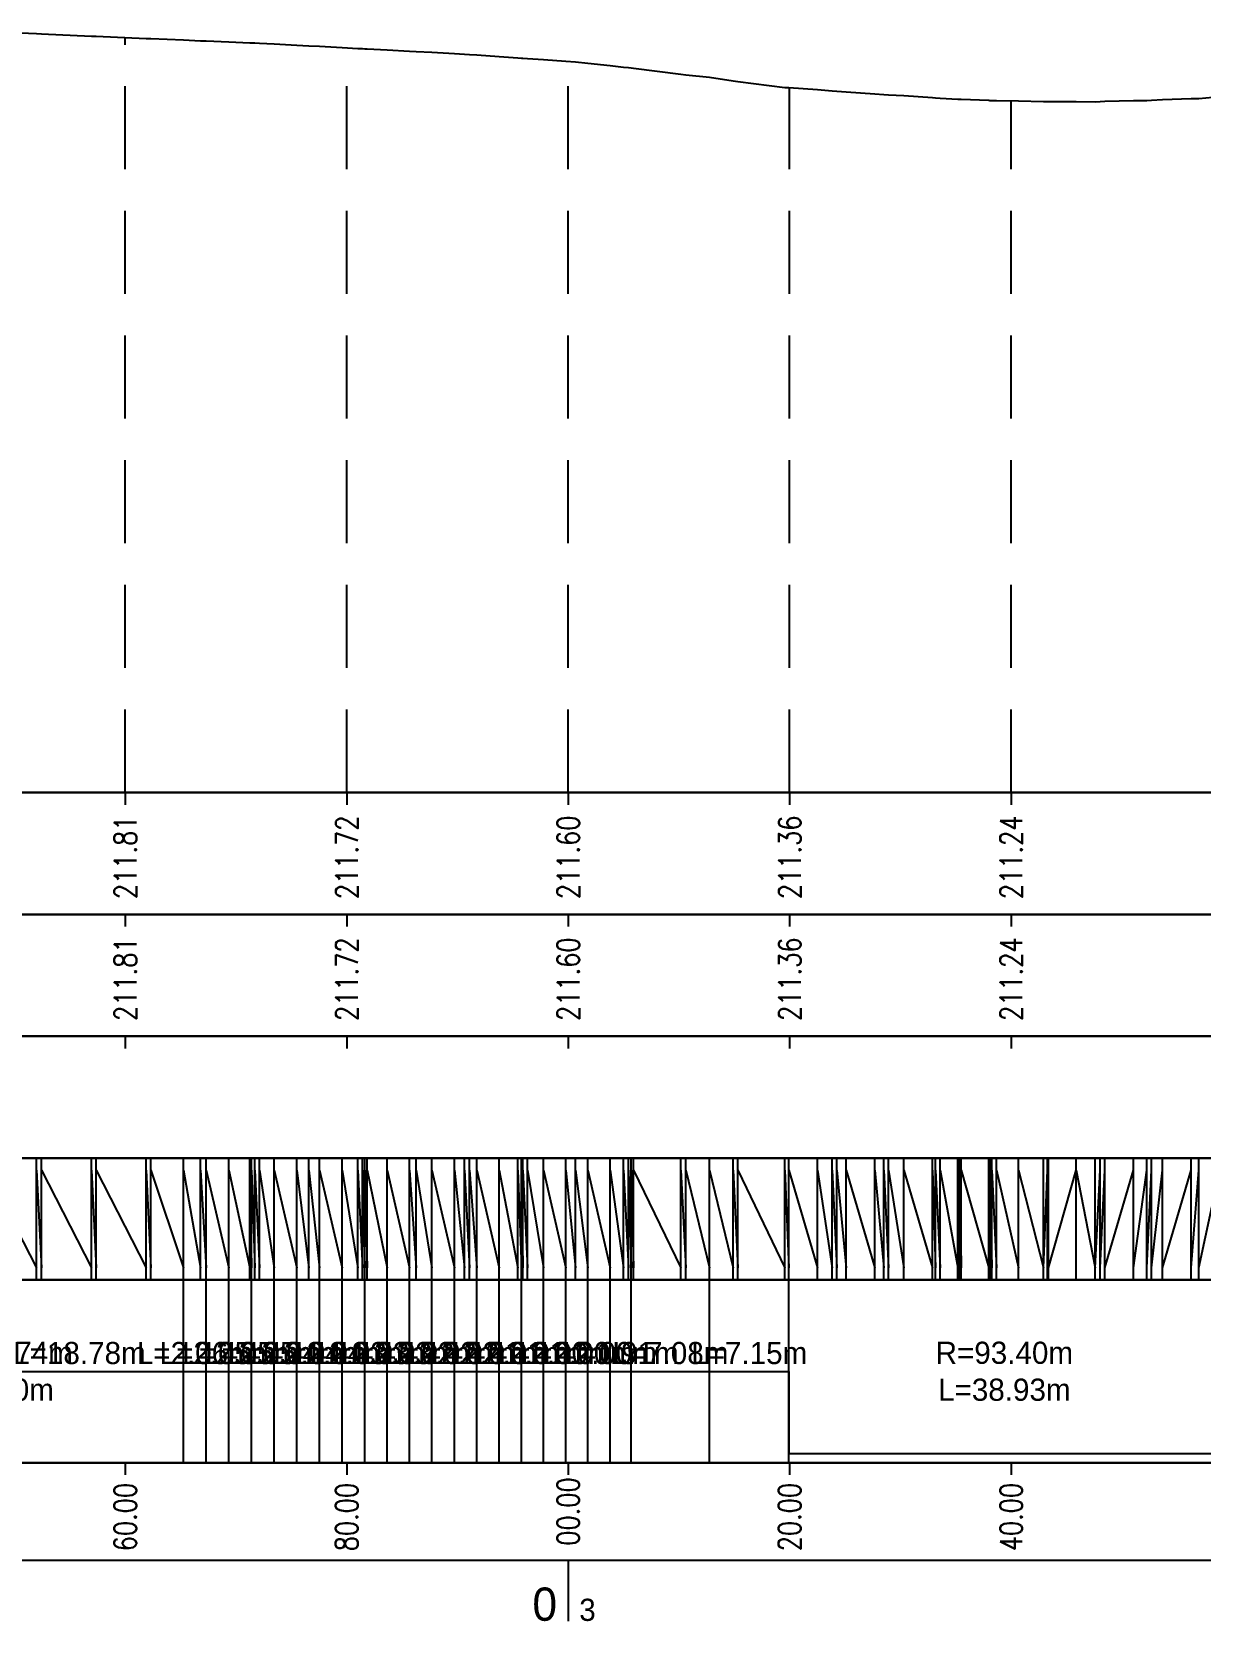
# Model space of a CAD drawing. Header units: metres. Extents: x 7399493 to 7407015, y 5696902 to 5712236.
# Drawn here: x 7405830.5 to 7405936.1, y 5698553.7 to 5698697.1 of the extents above; entities that cross this region are included whole.
import ezdxf

# ---------------------------------------------------------------- set-up
doc = ezdxf.new("R2010")
doc.units = ezdxf.units.M
doc.linetypes.add('DASHED', pattern=[0.75, 0.5, -0.25])
doc.layers.add('pomoc', color=140, linetype='Continuous')
doc.layers.add('PR_istniejacy_teren', color=7, linetype='Continuous')
doc.styles.add('simplex 0.80', font='simplex.shx', dxfattribs={"width": 0.8})

# ---------------------------------------------------------------- blocks, each defined once
blk = doc.blocks.new('*U329')
at = {"layer": 'pomoc', "color": 1, "linetype": 'Continuous', "lineweight": -3, "char_height": 2, "attachment_point": 6, "rotation": 90, "style": 'simplex 0.80'}
for s, insert in [('211.81', (7404004.3, 5702872.46)), ('211.72', (7404024.3, 5702872.46)), ('211.60', (7404044.3, 5702872.46)), ('211.36', (7404064.3, 5702872.46)), ('211.24', (7404084.3, 5702872.46)), ('211.29', (7404104.3, 5702872.46)), ('211.57', (7404124.3, 5702872.46)), ('211.97', (7404144.3, 5702872.46)), ('212.45', (7404164.3, 5702872.46)), ('212.92', (7404184.3, 5702872.46)), ('213.25', (7404204.3, 5702872.46)), ('213.51', (7404224.3, 5702872.46)), ('213.78', (7404244.3, 5702872.46)), ('214.13', (7404264.3, 5702872.46)), ('214.43', (7404284.3, 5702872.46)), ('214.62', (7404304.3, 5702872.46)), ('214.47', (7404308.35, 5702872.46))]:
    blk.add_mtext(s, dxfattribs=dict(at, insert=insert))
blk = doc.blocks.new('*U328')
at = {"layer": 'pomoc', "color": 1, "linetype": 'Continuous', "lineweight": -3, "char_height": 2, "attachment_point": 6, "rotation": 90, "style": 'simplex 0.80'}
for s, insert in [('211.81', (7404004.3, 5702861.46)), ('211.72', (7404024.3, 5702861.46)), ('211.60', (7404044.3, 5702861.46)), ('211.36', (7404064.3, 5702861.46)), ('211.24', (7404084.3, 5702861.46)), ('211.29', (7404104.3, 5702861.46)), ('211.57', (7404124.3, 5702861.46)), ('211.97', (7404144.3, 5702861.46)), ('212.45', (7404164.3, 5702861.46)), ('212.92', (7404184.3, 5702861.46)), ('213.25', (7404204.3, 5702861.46)), ('213.51', (7404224.3, 5702861.46)), ('213.78', (7404244.3, 5702861.46)), ('214.13', (7404264.3, 5702861.46)), ('214.43', (7404284.3, 5702861.46)), ('214.62', (7404304.3, 5702861.46)), ('214.47', (7404308.35, 5702861.46))]:
    blk.add_mtext(s, dxfattribs=dict(at, insert=insert))
blk = doc.blocks.new('*U325')
at = {"layer": 'pomoc', "color": 1, "linetype": 'Continuous', "lineweight": -3, "char_height": 2}
for s, insert, attachment_point in [('L=18.78m', (7404000.15, 5702822.92), 8), ('L=2.06m', (7404010.57, 5702822.92), 8), ('L=2.05m', (7404012.63, 5702822.92), 8), ('L=2.05m', (7404014.68, 5702822.92), 8), ('L=2.05m', (7404016.73, 5702822.92), 8), ('L=2.04m', (7404018.78, 5702822.92), 8), ('L=2.04m', (7404020.82, 5702822.92), 8), ('L=2.04m', (7404022.86, 5702822.92), 8), ('L=2.03m', (7404024.89, 5702822.92), 8), ('L=2.03m', (7404026.93, 5702822.92), 8), ('L=2.03m', (7404028.96, 5702822.92), 8), ('L=2.02m', (7404030.98, 5702822.92), 8), ('L=2.02m', (7404033.01, 5702822.92), 8), ('L=2.02m', (7404035.03, 5702822.92), 8), ('L=2.01m', (7404037.04, 5702822.92), 8), ('L=2.01m', (7404039.06, 5702822.92), 8), ('L=2.01m', (7404041.07, 5702822.92), 8), ('L=2.00m', (7404043.07, 5702822.92), 8), ('L=2.00m', (7404045.07, 5702822.92), 8), ('L=2.00m', (7404047.07, 5702822.92), 8), ('L=1.91m', (7404049.03, 5702822.92), 8), ('L=7.08m', (7404053.52, 5702822.92), 8), ('L=7.15m', (7404060.64, 5702822.92), 8), ('R=93.40m^JL=38.93m', (7404083.68, 5702822.29), 5)]:
    blk.add_mtext(s, dxfattribs=dict(at, insert=insert, attachment_point=attachment_point))
blk = doc.blocks.new('*U316')
at = {"layer": 'pomoc', "color": 1, "linetype": 'Continuous', "lineweight": -3, "char_height": 2}
for s, insert, attachment_point in [('L=20.14m', (7402273.02, 5702840.19), 8), ('R=1015.10m^JL=49.38m', (7402307.78, 5702839.57), 5), ('L=98.92m', (7402381.93, 5702840.19), 8), ('L=47.02m', (7402454.91, 5702840.19), 8), ('L=6.00m', (7402481.42, 5702840.19), 8), ('L=7.00m', (7402487.92, 5702840.19), 8), ('L=17.05m', (7402499.94, 5702840.19), 8), ('R=245.74m^JL=5.60m', (7402511.26, 5702839.57), 5)]:
    blk.add_mtext(s, dxfattribs=dict(at, insert=insert, attachment_point=attachment_point))
blk = doc.blocks.new('*U312')
at = {"layer": 'pomoc', "color": 1, "linetype": 'Continuous', "lineweight": -3}
for s, insert, char_height, attachment_point in [('0', (7402561.95, 5702817.02), 3, 9), ('3', (7402563.95, 5702817.02), 2, 7)]:
    blk.add_mtext(s, dxfattribs=dict(at, insert=insert, char_height=char_height, attachment_point=attachment_point))

msp = doc.modelspace()

# ---------------------------------------------------------------- linework, layer by layer
at = {"layer": 'pomoc', "color": 7, "linetype": 'DASHED', "lineweight": -3, "ltscale": 15}
for p, q in [((7405838.93, 5698628.48), (7405838.93, 5698696.63)), ((7405858.93, 5698628.48), (7405858.93, 5698695.71)), ((7405878.93, 5698628.48), (7405878.93, 5698694.48)), ((7405898.93, 5698628.48), (7405898.93, 5698692.1)), ((7405918.93, 5698628.48), (7405918.93, 5698690.92))]:
    msp.add_line(p, q, dxfattribs=at)
at = {"layer": 'pomoc', "color": 7, "linetype": 'Continuous', "lineweight": -3}
for p, q in [((7405578.93, 5698628.48), (7406142.99, 5698628.48)), ((7405838.93, 5698617.48), (7405838.93, 5698616.38)), ((7405838.93, 5698617.48), (7405838.93, 5698616.38)), ((7405858.93, 5698617.48), (7405858.93, 5698616.38)), ((7405858.93, 5698617.48), (7405858.93, 5698616.38)), ((7405878.93, 5698617.48), (7405878.93, 5698616.38)), ((7405878.93, 5698617.48), (7405878.93, 5698616.38)), ((7405898.93, 5698617.48), (7405898.93, 5698616.38)), ((7405898.93, 5698617.48), (7405898.93, 5698616.38)), ((7405918.93, 5698617.48), (7405918.93, 5698616.38)), ((7405918.93, 5698617.48), (7405918.93, 5698616.38)), ((7405838.93, 5698606.48), (7405838.93, 5698605.38)), ((7405838.93, 5698606.48), (7405838.93, 5698605.38)), ((7405858.93, 5698606.48), (7405858.93, 5698605.38)), ((7405858.93, 5698606.48), (7405858.93, 5698605.38)), ((7405878.93, 5698606.48), (7405878.93, 5698605.38)), ((7405878.93, 5698606.48), (7405878.93, 5698605.38)), ((7405898.93, 5698606.48), (7405898.93, 5698605.38)), ((7405898.93, 5698606.48), (7405898.93, 5698605.38)), ((7405918.93, 5698606.48), (7405918.93, 5698605.38)), ((7405918.93, 5698606.48), (7405918.93, 5698605.38)), ((7405838.93, 5698567.98), (7405838.93, 5698566.88)), ((7405838.93, 5698567.98), (7405838.93, 5698566.88)), ((7405858.93, 5698567.98), (7405858.93, 5698566.88)), ((7405858.93, 5698567.98), (7405858.93, 5698566.88)), ((7405878.93, 5698567.98), (7405878.93, 5698566.88)), ((7405878.93, 5698567.98), (7405878.93, 5698566.88)), ((7405898.93, 5698567.98), (7405898.93, 5698566.88)), ((7405898.93, 5698567.98), (7405898.93, 5698566.88)), ((7405918.93, 5698567.98), (7405918.93, 5698566.88)), ((7405918.93, 5698567.98), (7405918.93, 5698566.88)), ((7405878.93, 5698559.18), (7405878.93, 5698553.68))]:
    msp.add_line(p, q, dxfattribs=at)
at = {"layer": 'pomoc', "color": 1, "linetype": 'Continuous', "lineweight": -3}
for p, q in [((7405838.93, 5698628.48), (7405838.93, 5698627.38)), ((7405838.93, 5698628.48), (7405838.93, 5698627.38)), ((7405858.93, 5698628.48), (7405858.93, 5698627.38)), ((7405858.93, 5698628.48), (7405858.93, 5698627.38)), ((7405878.93, 5698628.48), (7405878.93, 5698627.38)), ((7405878.93, 5698628.48), (7405878.93, 5698627.38)), ((7405898.93, 5698628.48), (7405898.93, 5698627.38)), ((7405898.93, 5698628.48), (7405898.93, 5698627.38)), ((7405918.93, 5698628.48), (7405918.93, 5698627.38)), ((7405918.93, 5698628.48), (7405918.93, 5698627.38)), ((7405838.93, 5698606.48), (7405838.93, 5698605.38)), ((7405838.93, 5698606.48), (7405838.93, 5698605.38)), ((7405858.93, 5698606.48), (7405858.93, 5698605.38)), ((7405858.93, 5698606.48), (7405858.93, 5698605.38)), ((7405878.93, 5698606.48), (7405878.93, 5698605.38)), ((7405878.93, 5698606.48), (7405878.93, 5698605.38)), ((7405898.93, 5698606.48), (7405898.93, 5698605.38)), ((7405898.93, 5698606.48), (7405898.93, 5698605.38)), ((7405918.93, 5698606.48), (7405918.93, 5698605.38)), ((7405918.93, 5698606.48), (7405918.93, 5698605.38)), ((7405830.92, 5698584.48), (7405830.92, 5698595.48)), ((7405831.35, 5698584.48), (7405831.35, 5698595.48)), ((7405835.88, 5698584.48), (7405835.88, 5698595.48)), ((7405836.31, 5698584.48), (7405836.31, 5698595.48)), ((7405840.81, 5698584.48), (7405840.81, 5698595.48)), ((7405841.24, 5698584.48), (7405841.24, 5698595.48)), ((7405844.18, 5698584.48), (7405844.18, 5698595.48)), ((7405845.73, 5698584.48), (7405845.73, 5698595.48)), ((7405846.24, 5698584.48), (7405846.24, 5698595.48)), ((7405848.29, 5698584.48), (7405848.29, 5698595.48)), ((7405850.19, 5698584.48), (7405850.19, 5698595.48)), ((7405850.34, 5698584.48), (7405850.34, 5698595.48)), ((7405850.62, 5698584.48), (7405850.62, 5698595.48)), ((7405851.06, 5698584.48), (7405851.06, 5698595.48)), ((7405852.39, 5698584.48), (7405852.39, 5698595.48)), ((7405854.43, 5698584.48), (7405854.43, 5698595.48)), ((7405855.5, 5698584.48), (7405855.5, 5698595.48)), ((7405856.48, 5698584.48), (7405856.48, 5698595.48)), ((7405858.51, 5698584.48), (7405858.51, 5698595.48)), ((7405859.93, 5698584.48), (7405859.93, 5698595.48)), ((7405860.36, 5698584.48), (7405860.36, 5698595.48)), ((7405860.55, 5698584.48), (7405860.55, 5698595.48)), ((7405860.79, 5698584.48), (7405860.79, 5698595.48)), ((7405862.58, 5698584.48), (7405862.58, 5698595.48)), ((7405864.61, 5698584.48), (7405864.61, 5698595.48)), ((7405865.2, 5698584.48), (7405865.2, 5698595.48)), ((7405866.63, 5698584.48), (7405866.63, 5698595.48)), ((7405868.65, 5698584.48), (7405868.65, 5698595.48)), ((7405869.58, 5698584.48), (7405869.58, 5698595.48)), ((7405870.02, 5698584.48), (7405870.02, 5698595.48)), ((7405870.67, 5698584.48), (7405870.67, 5698595.48)), ((7405872.69, 5698584.48), (7405872.69, 5698595.48)), ((7405874.39, 5698584.48), (7405874.39, 5698595.48)), ((7405874.7, 5698584.48), (7405874.7, 5698595.48)), ((7405874.82, 5698584.48), (7405874.82, 5698595.48)), ((7405875.25, 5698584.48), (7405875.25, 5698595.48)), ((7405876.71, 5698584.48), (7405876.71, 5698595.48)), ((7405878.71, 5698584.48), (7405878.71, 5698595.48)), ((7405879.6, 5698584.48), (7405879.6, 5698595.48)), ((7405880.71, 5698584.48), (7405880.71, 5698595.48)), ((7405882.71, 5698584.48), (7405882.71, 5698595.48)), ((7405883.93, 5698584.48), (7405883.93, 5698595.48)), ((7405884.37, 5698584.48), (7405884.37, 5698595.48)), ((7405884.62, 5698584.48), (7405884.62, 5698595.48)), ((7405884.82, 5698584.48), (7405884.82, 5698595.48)), ((7405889.11, 5698584.48), (7405889.11, 5698595.48)), ((7405889.56, 5698584.48), (7405889.56, 5698595.48)), ((7405891.7, 5698584.48), (7405891.7, 5698595.48)), ((7405893.83, 5698584.48), (7405893.83, 5698595.48)), ((7405894.24, 5698584.48), (7405894.24, 5698595.48)), ((7405898.51, 5698584.48), (7405898.51, 5698595.48)), ((7405898.85, 5698584.48), (7405898.85, 5698595.48)), ((7405901.44, 5698584.48), (7405901.44, 5698595.48)), ((7405902.77, 5698584.48), (7405902.77, 5698595.48)), ((7405903.18, 5698584.48), (7405903.18, 5698595.48)), ((7405904.04, 5698584.48), (7405904.04, 5698595.48)), ((7405906.63, 5698584.48), (7405906.63, 5698595.48)), ((7405907.43, 5698584.48), (7405907.43, 5698595.48)), ((7405907.85, 5698584.48), (7405907.85, 5698595.48)), ((7405909.23, 5698584.48), (7405909.23, 5698595.48)), ((7405911.83, 5698584.48), (7405911.83, 5698595.48)), ((7405912.1, 5698584.48), (7405912.1, 5698595.48)), ((7405912.52, 5698584.48), (7405912.52, 5698595.48)), ((7405914.13, 5698584.48), (7405914.13, 5698595.48)), ((7405914.29, 5698584.48), (7405914.29, 5698595.48)), ((7405914.31, 5698584.48), (7405914.31, 5698595.48)), ((7405914.31, 5698584.48), (7405914.31, 5698595.48)), ((7405914.42, 5698584.48), (7405914.42, 5698595.48)), ((7405916.93, 5698584.48), (7405916.93, 5698595.48)), ((7405917.02, 5698584.48), (7405917.02, 5698595.48)), ((7405917.19, 5698584.48), (7405917.19, 5698595.48)), ((7405917.61, 5698584.48), (7405917.61, 5698595.48)), ((7405919.61, 5698584.48), (7405919.61, 5698595.48)), ((7405921.86, 5698584.48), (7405921.86, 5698595.48)), ((7405922.21, 5698584.48), (7405922.21, 5698595.48)), ((7405922.3, 5698584.48), (7405922.3, 5698595.48)), ((7405924.8, 5698584.48), (7405924.8, 5698595.48)), ((7405926.53, 5698584.48), (7405926.53, 5698595.48)), ((7405926.96, 5698584.48), (7405926.96, 5698595.48)), ((7405927.4, 5698584.48), (7405927.4, 5698595.48)), ((7405929.99, 5698584.48), (7405929.99, 5698595.48)), ((7405931.2, 5698584.48), (7405931.2, 5698595.48)), ((7405931.62, 5698584.48), (7405931.62, 5698595.48)), ((7405932.59, 5698584.48), (7405932.59, 5698595.48)), ((7405935.18, 5698584.48), (7405935.18, 5698595.48)), ((7405935.87, 5698584.48), (7405935.87, 5698595.48)), ((7405826.38, 5698594.38), (7405830.92, 5698585.58)), ((7405830.92, 5698594.38), (7405831.35, 5698585.58)), ((7405831.35, 5698594.38), (7405835.88, 5698585.58)), ((7405835.88, 5698594.38), (7405836.31, 5698585.58)), ((7405836.31, 5698594.38), (7405840.81, 5698585.58)), ((7405840.81, 5698594.38), (7405841.24, 5698585.58)), ((7405841.24, 5698594.38), (7405844.18, 5698585.58)), ((7405844.18, 5698594.38), (7405845.73, 5698585.58)), ((7405845.73, 5698594.38), (7405846.24, 5698585.58)), ((7405846.24, 5698594.38), (7405848.29, 5698585.58)), ((7405848.29, 5698594.38), (7405850.19, 5698585.58)), ((7405850.19, 5698594.38), (7405850.34, 5698585.58)), ((7405850.34, 5698594.38), (7405850.62, 5698585.58)), ((7405850.62, 5698594.38), (7405851.06, 5698585.58)), ((7405851.06, 5698594.38), (7405852.39, 5698585.58)), ((7405852.39, 5698594.38), (7405854.43, 5698585.58)), ((7405854.43, 5698594.38), (7405855.5, 5698585.58)), ((7405855.5, 5698594.38), (7405856.48, 5698585.58)), ((7405856.48, 5698594.38), (7405858.51, 5698585.58)), ((7405858.51, 5698594.38), (7405859.93, 5698585.58)), ((7405859.93, 5698594.38), (7405860.36, 5698585.58)), ((7405860.36, 5698594.38), (7405860.55, 5698585.58)), ((7405860.55, 5698594.38), (7405860.79, 5698585.58)), ((7405860.79, 5698594.38), (7405862.58, 5698585.58)), ((7405862.58, 5698594.38), (7405864.61, 5698585.58)), ((7405864.61, 5698594.38), (7405865.2, 5698585.58)), ((7405865.2, 5698594.38), (7405866.63, 5698585.58)), ((7405866.63, 5698594.38), (7405868.65, 5698585.58)), ((7405868.65, 5698594.38), (7405869.58, 5698585.58)), ((7405869.58, 5698594.38), (7405870.02, 5698585.58)), ((7405870.02, 5698594.38), (7405870.67, 5698585.58)), ((7405870.67, 5698594.38), (7405872.69, 5698585.58)), ((7405872.69, 5698594.38), (7405874.39, 5698585.58)), ((7405874.39, 5698594.38), (7405874.7, 5698585.58)), ((7405874.7, 5698594.38), (7405874.82, 5698585.58)), ((7405874.82, 5698594.38), (7405875.25, 5698585.58)), ((7405875.25, 5698594.38), (7405876.71, 5698585.58)), ((7405876.71, 5698594.38), (7405878.71, 5698585.58)), ((7405878.71, 5698594.38), (7405879.6, 5698585.58)), ((7405879.6, 5698594.38), (7405880.71, 5698585.58)), ((7405880.71, 5698594.38), (7405882.71, 5698585.58)), ((7405882.71, 5698594.38), (7405883.93, 5698585.58)), ((7405883.93, 5698594.38), (7405884.37, 5698585.58)), ((7405884.37, 5698594.38), (7405884.62, 5698585.58)), ((7405884.62, 5698594.38), (7405884.82, 5698585.58)), ((7405884.82, 5698594.38), (7405889.11, 5698585.58)), ((7405889.11, 5698594.38), (7405889.56, 5698585.58)), ((7405889.56, 5698594.38), (7405891.7, 5698585.58)), ((7405891.7, 5698594.38), (7405893.83, 5698585.58)), ((7405893.83, 5698594.38), (7405894.24, 5698585.58)), ((7405894.24, 5698594.38), (7405898.51, 5698585.58)), ((7405898.51, 5698594.38), (7405898.85, 5698585.58)), ((7405898.85, 5698594.38), (7405901.44, 5698585.58)), ((7405901.44, 5698594.38), (7405902.77, 5698585.58)), ((7405902.77, 5698594.38), (7405903.18, 5698585.58)), ((7405903.18, 5698594.38), (7405904.04, 5698585.58)), ((7405904.04, 5698594.38), (7405906.63, 5698585.58)), ((7405906.63, 5698594.38), (7405907.43, 5698585.58)), ((7405907.43, 5698594.38), (7405907.85, 5698585.58)), ((7405907.85, 5698594.38), (7405909.23, 5698585.58)), ((7405909.23, 5698594.38), (7405911.83, 5698585.58)), ((7405911.83, 5698594.38), (7405912.1, 5698585.58)), ((7405912.1, 5698594.38), (7405912.52, 5698585.58)), ((7405912.52, 5698594.38), (7405914.13, 5698585.58)), ((7405914.13, 5698594.38), (7405914.29, 5698585.58)), ((7405914.29, 5698594.38), (7405914.31, 5698585.58)), ((7405914.31, 5698594.38), (7405914.31, 5698585.58)), ((7405914.31, 5698594.38), (7405914.42, 5698585.58)), ((7405914.42, 5698594.38), (7405916.93, 5698585.58)), ((7405916.93, 5698594.38), (7405917.02, 5698585.58)), ((7405917.02, 5698594.38), (7405917.19, 5698585.58)), ((7405917.19, 5698594.38), (7405917.61, 5698585.58)), ((7405917.61, 5698594.38), (7405919.61, 5698585.58)), ((7405919.61, 5698594.38), (7405921.86, 5698585.58)), ((7405921.86, 5698585.58), (7405922.21, 5698594.38)), ((7405922.21, 5698585.58), (7405922.3, 5698594.38)), ((7405922.3, 5698585.58), (7405924.8, 5698594.38)), ((7405924.8, 5698594.38), (7405926.53, 5698585.58)), ((7405926.53, 5698585.58), (7405926.96, 5698594.38)), ((7405926.96, 5698585.58), (7405927.4, 5698594.38)), ((7405927.4, 5698585.58), (7405929.99, 5698594.38)), ((7405929.99, 5698585.58), (7405931.2, 5698594.38)), ((7405931.2, 5698585.58), (7405931.62, 5698594.38)), ((7405931.62, 5698585.58), (7405932.59, 5698594.38)), ((7405932.59, 5698585.58), (7405935.18, 5698594.38)), ((7405935.18, 5698585.58), (7405935.87, 5698594.38)), ((7405935.87, 5698585.58), (7405937.78, 5698594.38)), ((7405844.18, 5698567.98), (7405844.18, 5698584.48)), ((7405846.24, 5698567.98), (7405846.24, 5698584.48)), ((7405848.29, 5698567.98), (7405848.29, 5698584.48)), ((7405850.34, 5698567.98), (7405850.34, 5698584.48)), ((7405852.39, 5698567.98), (7405852.39, 5698584.48)), ((7405854.43, 5698567.98), (7405854.43, 5698584.48)), ((7405856.48, 5698567.98), (7405856.48, 5698584.48)), ((7405858.51, 5698567.98), (7405858.51, 5698584.48)), ((7405860.55, 5698567.98), (7405860.55, 5698584.48)), ((7405862.58, 5698567.98), (7405862.58, 5698584.48)), ((7405864.61, 5698567.98), (7405864.61, 5698584.48)), ((7405866.63, 5698567.98), (7405866.63, 5698584.48)), ((7405868.65, 5698567.98), (7405868.65, 5698584.48)), ((7405870.67, 5698567.98), (7405870.67, 5698584.48)), ((7405872.69, 5698567.98), (7405872.69, 5698584.48)), ((7405874.7, 5698567.98), (7405874.7, 5698584.48)), ((7405876.71, 5698567.98), (7405876.71, 5698584.48)), ((7405878.71, 5698567.98), (7405878.71, 5698584.48)), ((7405880.71, 5698567.98), (7405880.71, 5698584.48)), ((7405882.71, 5698567.98), (7405882.71, 5698584.48)), ((7405884.62, 5698567.98), (7405884.62, 5698584.48)), ((7405891.7, 5698567.98), (7405891.7, 5698584.48)), ((7405898.85, 5698567.98), (7405898.85, 5698584.48)), ((7405825.39, 5698576.23), (7405844.18, 5698576.23)), ((7405844.18, 5698576.23), (7405846.24, 5698576.23)), ((7405846.24, 5698576.23), (7405848.29, 5698576.23)), ((7405848.29, 5698576.23), (7405850.34, 5698576.23)), ((7405850.34, 5698576.23), (7405852.39, 5698576.23)), ((7405852.39, 5698576.23), (7405854.43, 5698576.23)), ((7405854.43, 5698576.23), (7405856.48, 5698576.23)), ((7405856.48, 5698576.23), (7405858.51, 5698576.23)), ((7405858.51, 5698576.23), (7405860.55, 5698576.23)), ((7405860.55, 5698576.23), (7405862.58, 5698576.23)), ((7405862.58, 5698576.23), (7405864.61, 5698576.23)), ((7405864.61, 5698576.23), (7405866.63, 5698576.23)), ((7405866.63, 5698576.23), (7405868.65, 5698576.23)), ((7405868.65, 5698576.23), (7405870.67, 5698576.23)), ((7405870.67, 5698576.23), (7405872.69, 5698576.23)), ((7405872.69, 5698576.23), (7405874.7, 5698576.23)), ((7405874.7, 5698576.23), (7405876.71, 5698576.23)), ((7405876.71, 5698576.23), (7405878.71, 5698576.23)), ((7405878.71, 5698576.23), (7405880.71, 5698576.23)), ((7405880.71, 5698576.23), (7405882.71, 5698576.23)), ((7405882.71, 5698576.23), (7405884.62, 5698576.23)), ((7405884.62, 5698576.23), (7405891.7, 5698576.23)), ((7405891.7, 5698576.23), (7405898.85, 5698576.23)), ((7405898.85, 5698576.23), (7405898.85, 5698568.81)), ((7405898.85, 5698568.81), (7405937.78, 5698568.81))]:
    msp.add_line(p, q, dxfattribs=at)
at = {"layer": 'pomoc', "color": 7, "linetype": 'Continuous', "lineweight": -3}
for points in [[(7405578.93, 5698617.48), (7406142.99, 5698617.48), (7406142.99, 5698628.48), (7405578.93, 5698628.48)], [(7405578.93, 5698606.48), (7406142.99, 5698606.48), (7406142.99, 5698617.48), (7405578.93, 5698617.48)], [(7405578.93, 5698595.48), (7406142.99, 5698595.48), (7406142.99, 5698606.48), (7405578.93, 5698606.48)], [(7405578.93, 5698595.48), (7406142.99, 5698595.48), (7406142.99, 5698606.48), (7405578.93, 5698606.48)], [(7405578.93, 5698584.48), (7406142.99, 5698584.48), (7406142.99, 5698595.48), (7405578.93, 5698595.48)], [(7405578.93, 5698567.98), (7406142.99, 5698567.98), (7406142.99, 5698584.48), (7405578.93, 5698584.48)], [(7405578.93, 5698559.18), (7406142.99, 5698559.18), (7406142.99, 5698567.98), (7405578.93, 5698567.98)]]:
    msp.add_3dface(points, dxfattribs=at)
at = {"layer": 'PR_istniejacy_teren', "color": 7, "linetype": 'Continuous', "lineweight": -3, "ltscale": 4}
for p, q in [((7405826.99, 5698697.14), (7405830.92, 5698696.98)), ((7405830.92, 5698696.98), (7405831.35, 5698696.96)), ((7405830.92, 5698696.98), (7405831.35, 5698696.96)), ((7405831.35, 5698696.96), (7405835.88, 5698696.76)), ((7405831.35, 5698696.96), (7405835.88, 5698696.76)), ((7405835.88, 5698696.76), (7405836.31, 5698696.75)), ((7405835.88, 5698696.76), (7405836.31, 5698696.75)), ((7405836.31, 5698696.75), (7405840.81, 5698696.55)), ((7405836.31, 5698696.75), (7405840.81, 5698696.55)), ((7405840.81, 5698696.55), (7405841.24, 5698696.53)), ((7405840.81, 5698696.55), (7405841.24, 5698696.53)), ((7405841.24, 5698696.53), (7405844.18, 5698696.41)), ((7405841.24, 5698696.53), (7405844.18, 5698696.41)), ((7405844.18, 5698696.41), (7405845.73, 5698696.34)), ((7405844.18, 5698696.41), (7405845.73, 5698696.34)), ((7405845.73, 5698696.34), (7405846.24, 5698696.33)), ((7405845.73, 5698696.34), (7405846.24, 5698696.33)), ((7405846.24, 5698696.33), (7405848.29, 5698696.25)), ((7405846.24, 5698696.33), (7405848.29, 5698696.25)), ((7405848.29, 5698696.25), (7405850.19, 5698696.16)), ((7405848.29, 5698696.25), (7405850.19, 5698696.16)), ((7405850.19, 5698696.16), (7405850.34, 5698696.16)), ((7405850.19, 5698696.16), (7405850.34, 5698696.16)), ((7405850.34, 5698696.16), (7405850.62, 5698696.14)), ((7405850.34, 5698696.16), (7405850.62, 5698696.14)), ((7405850.62, 5698696.14), (7405851.06, 5698696.12)), ((7405850.62, 5698696.14), (7405851.06, 5698696.12)), ((7405851.06, 5698696.12), (7405852.39, 5698696.06)), ((7405851.06, 5698696.12), (7405852.39, 5698696.06)), ((7405852.39, 5698696.06), (7405854.43, 5698695.95)), ((7405852.39, 5698696.06), (7405854.43, 5698695.95)), ((7405854.43, 5698695.95), (7405855.5, 5698695.89)), ((7405854.43, 5698695.95), (7405855.5, 5698695.89)), ((7405855.5, 5698695.89), (7405856.48, 5698695.84)), ((7405855.5, 5698695.89), (7405856.48, 5698695.84)), ((7405856.48, 5698695.84), (7405858.51, 5698695.73)), ((7405856.48, 5698695.84), (7405858.51, 5698695.73)), ((7405858.51, 5698695.73), (7405859.93, 5698695.64)), ((7405858.51, 5698695.73), (7405859.93, 5698695.64)), ((7405859.93, 5698695.64), (7405860.36, 5698695.62)), ((7405859.93, 5698695.64), (7405860.36, 5698695.62)), ((7405860.36, 5698695.62), (7405860.55, 5698695.61)), ((7405860.36, 5698695.62), (7405860.55, 5698695.61)), ((7405860.55, 5698695.61), (7405860.79, 5698695.6)), ((7405860.55, 5698695.61), (7405860.79, 5698695.6)), ((7405860.79, 5698695.6), (7405862.58, 5698695.51)), ((7405860.79, 5698695.6), (7405862.58, 5698695.51)), ((7405862.58, 5698695.51), (7405864.61, 5698695.39)), ((7405862.58, 5698695.51), (7405864.61, 5698695.39)), ((7405864.61, 5698695.39), (7405865.2, 5698695.35)), ((7405864.61, 5698695.39), (7405865.2, 5698695.35)), ((7405865.2, 5698695.35), (7405866.63, 5698695.29)), ((7405865.2, 5698695.35), (7405866.63, 5698695.29)), ((7405866.63, 5698695.29), (7405868.65, 5698695.17)), ((7405866.63, 5698695.29), (7405868.65, 5698695.17)), ((7405868.65, 5698695.17), (7405869.58, 5698695.11)), ((7405868.65, 5698695.17), (7405869.58, 5698695.11)), ((7405869.58, 5698695.11), (7405870.02, 5698695.08)), ((7405869.58, 5698695.11), (7405870.02, 5698695.08)), ((7405870.02, 5698695.08), (7405870.67, 5698695.05)), ((7405870.02, 5698695.08), (7405870.67, 5698695.05)), ((7405870.67, 5698695.05), (7405872.69, 5698694.92)), ((7405870.67, 5698695.05), (7405872.69, 5698694.92)), ((7405872.69, 5698694.92), (7405874.39, 5698694.79)), ((7405872.69, 5698694.92), (7405874.39, 5698694.79)), ((7405874.39, 5698694.79), (7405874.7, 5698694.77)), ((7405874.39, 5698694.79), (7405874.7, 5698694.77)), ((7405874.7, 5698694.77), (7405874.82, 5698694.76)), ((7405874.7, 5698694.77), (7405874.82, 5698694.76)), ((7405874.82, 5698694.76), (7405875.25, 5698694.74)), ((7405874.82, 5698694.76), (7405875.25, 5698694.74)), ((7405875.25, 5698694.74), (7405876.71, 5698694.65)), ((7405875.25, 5698694.74), (7405876.71, 5698694.65)), ((7405876.71, 5698694.65), (7405878.71, 5698694.5)), ((7405876.71, 5698694.65), (7405878.71, 5698694.5)), ((7405878.71, 5698694.5), (7405879.6, 5698694.43)), ((7405878.71, 5698694.5), (7405879.6, 5698694.43)), ((7405879.6, 5698694.43), (7405880.71, 5698694.32)), ((7405879.6, 5698694.43), (7405880.71, 5698694.32)), ((7405880.71, 5698694.32), (7405882.71, 5698694.11)), ((7405880.71, 5698694.32), (7405882.71, 5698694.11)), ((7405882.71, 5698694.11), (7405883.93, 5698693.96)), ((7405882.71, 5698694.11), (7405883.93, 5698693.96)), ((7405883.93, 5698693.96), (7405884.37, 5698693.91)), ((7405883.93, 5698693.96), (7405884.37, 5698693.91)), ((7405884.37, 5698693.91), (7405884.62, 5698693.89)), ((7405884.37, 5698693.91), (7405884.62, 5698693.89)), ((7405884.62, 5698693.89), (7405884.82, 5698693.87)), ((7405884.62, 5698693.89), (7405884.82, 5698693.87)), ((7405884.82, 5698693.87), (7405889.11, 5698693.32)), ((7405884.82, 5698693.87), (7405889.11, 5698693.32)), ((7405889.11, 5698693.32), (7405889.56, 5698693.27)), ((7405889.11, 5698693.32), (7405889.56, 5698693.27)), ((7405889.56, 5698693.27), (7405891.7, 5698693.05)), ((7405889.56, 5698693.27), (7405891.7, 5698693.05)), ((7405891.7, 5698693.05), (7405893.83, 5698692.72)), ((7405891.7, 5698693.05), (7405893.83, 5698692.72)), ((7405893.83, 5698692.72), (7405894.24, 5698692.67)), ((7405893.83, 5698692.72), (7405894.24, 5698692.67)), ((7405894.24, 5698692.67), (7405898.51, 5698692.12)), ((7405894.24, 5698692.67), (7405898.51, 5698692.12)), ((7405898.51, 5698692.12), (7405898.85, 5698692.1)), ((7405898.51, 5698692.12), (7405898.85, 5698692.1)), ((7405898.85, 5698692.1), (7405901.44, 5698691.93)), ((7405898.85, 5698692.1), (7405901.44, 5698691.93)), ((7405901.44, 5698691.93), (7405902.77, 5698691.81)), ((7405901.44, 5698691.93), (7405902.77, 5698691.81)), ((7405902.77, 5698691.81), (7405903.18, 5698691.77)), ((7405902.77, 5698691.81), (7405903.18, 5698691.77)), ((7405903.18, 5698691.77), (7405904.04, 5698691.73)), ((7405903.18, 5698691.77), (7405904.04, 5698691.73)), ((7405904.04, 5698691.73), (7405906.63, 5698691.55)), ((7405904.04, 5698691.73), (7405906.63, 5698691.55)), ((7405906.63, 5698691.55), (7405907.43, 5698691.48)), ((7405906.63, 5698691.55), (7405907.43, 5698691.48)), ((7405907.43, 5698691.48), (7405907.85, 5698691.44)), ((7405907.43, 5698691.48), (7405907.85, 5698691.44)), ((7405907.85, 5698691.44), (7405909.23, 5698691.38)), ((7405907.85, 5698691.44), (7405909.23, 5698691.38)), ((7405909.23, 5698691.38), (7405911.83, 5698691.2)), ((7405909.23, 5698691.38), (7405911.83, 5698691.2)), ((7405935.87, 5698691.13), (7405937.78, 5698691.3)), ((7405935.87, 5698691.13), (7405937.78, 5698691.3)), ((7405911.83, 5698691.2), (7405912.1, 5698691.18)), ((7405911.83, 5698691.2), (7405912.1, 5698691.18)), ((7405912.1, 5698691.18), (7405912.52, 5698691.14)), ((7405912.1, 5698691.18), (7405912.52, 5698691.14)), ((7405912.52, 5698691.14), (7405914.13, 5698691.07)), ((7405912.52, 5698691.14), (7405914.13, 5698691.07)), ((7405914.13, 5698691.07), (7405914.29, 5698691.06)), ((7405914.13, 5698691.07), (7405914.29, 5698691.06)), ((7405914.29, 5698691.06), (7405914.31, 5698691.06)), ((7405914.29, 5698691.06), (7405914.31, 5698691.06)), ((7405914.31, 5698691.06), (7405914.31, 5698691.06)), ((7405914.31, 5698691.06), (7405914.42, 5698691.06)), ((7405914.31, 5698691.06), (7405914.31, 5698691.06)), ((7405914.31, 5698691.06), (7405914.42, 5698691.06)), ((7405914.42, 5698691.06), (7405916.93, 5698690.96)), ((7405914.42, 5698691.06), (7405916.93, 5698690.96)), ((7405916.93, 5698690.96), (7405917.02, 5698690.95)), ((7405916.93, 5698690.96), (7405917.02, 5698690.95)), ((7405917.02, 5698690.95), (7405917.19, 5698690.94)), ((7405917.02, 5698690.95), (7405917.19, 5698690.94)), ((7405917.19, 5698690.94), (7405917.61, 5698690.94)), ((7405917.19, 5698690.94), (7405917.61, 5698690.94)), ((7405917.61, 5698690.94), (7405919.61, 5698690.92)), ((7405917.61, 5698690.94), (7405919.61, 5698690.92)), ((7405919.61, 5698690.92), (7405921.86, 5698690.84)), ((7405919.61, 5698690.92), (7405921.86, 5698690.84)), ((7405921.86, 5698690.84), (7405922.21, 5698690.85)), ((7405921.86, 5698690.84), (7405922.21, 5698690.85)), ((7405922.21, 5698690.85), (7405922.3, 5698690.85)), ((7405922.21, 5698690.85), (7405922.3, 5698690.85)), ((7405922.3, 5698690.85), (7405924.8, 5698690.86)), ((7405922.3, 5698690.85), (7405924.8, 5698690.86)), ((7405924.8, 5698690.86), (7405926.53, 5698690.83)), ((7405924.8, 5698690.86), (7405926.53, 5698690.83)), ((7405926.53, 5698690.83), (7405926.96, 5698690.85)), ((7405926.53, 5698690.83), (7405926.96, 5698690.85)), ((7405926.96, 5698690.85), (7405927.4, 5698690.87)), ((7405926.96, 5698690.85), (7405927.4, 5698690.87)), ((7405927.4, 5698690.87), (7405929.99, 5698690.93)), ((7405927.4, 5698690.87), (7405929.99, 5698690.93)), ((7405929.99, 5698690.93), (7405931.2, 5698690.93)), ((7405929.99, 5698690.93), (7405931.2, 5698690.93)), ((7405931.2, 5698690.93), (7405931.62, 5698690.96)), ((7405931.2, 5698690.93), (7405931.62, 5698690.96)), ((7405931.62, 5698690.96), (7405932.59, 5698691.02)), ((7405931.62, 5698690.96), (7405932.59, 5698691.02)), ((7405932.59, 5698691.02), (7405935.18, 5698691.12)), ((7405932.59, 5698691.02), (7405935.18, 5698691.12)), ((7405935.18, 5698691.12), (7405935.87, 5698691.13)), ((7405935.18, 5698691.12), (7405935.87, 5698691.13))]:
    msp.add_line(p, q, dxfattribs=at)

# ---------------------------------------------------------------- block references
at = {"layer": 'pomoc', "color": 4, "linetype": 'Continuous', "lineweight": -3}
for name, p in [('*U329', (1834.64, -4246.06)), ('*U328', (1834.64, -4246.06)), ('*U316', (3315.98, -4263.34)), ('*U325', (1834.64, -4246.06)), ('*U312', (3315.98, -4263.34))]:
    msp.add_blockref(name, p, dxfattribs=at)

# ---------------------------------------------------------------- texts
at = {"layer": 'pomoc', "color": 1, "linetype": 'Continuous', "lineweight": -3, "char_height": 2, "attachment_point": 5, "rotation": 90, "style": 'simplex 0.80'}
for s, insert in [('00.00', (7405878.93, 5698563.58)), ('60.00', (7405838.93, 5698563.08)), ('80.00', (7405858.93, 5698563.08)), ('20.00', (7405898.93, 5698563.08)), ('40.00', (7405918.93, 5698563.08))]:
    msp.add_mtext(s, dxfattribs=dict(at, insert=insert))

doc.saveas('drawing.dxf')
